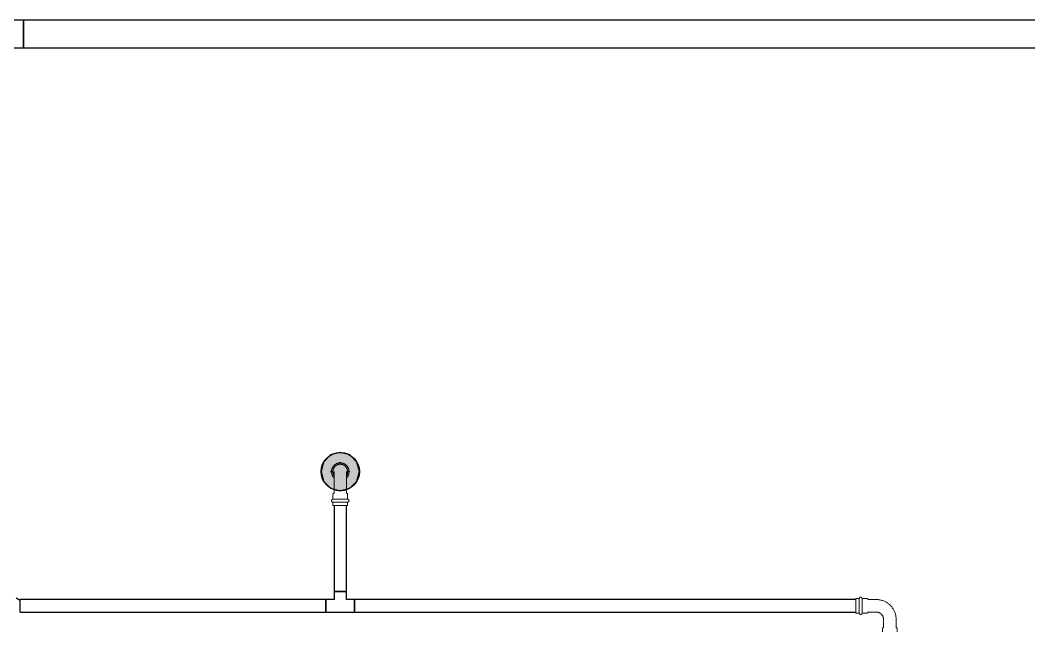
# Model space of a CAD drawing. Header units: inches. Extents: x -3327 to -1, y 8 to 1328.
# Drawn here: x -1845 to -1739.9, y 210.3 to 273.4 of the extents above; entities that cross this region are included whole.
import ezdxf

# ---------------------------------------------------------------- set-up
doc = ezdxf.new("R2010")
doc.units = ezdxf.units.IN
doc.header["$MEASUREMENT"] = 0
doc.layers.add('P-PIPE', color=3, linetype='Continuous', lineweight=9)
doc.layers.add('X - REF - FP', color=7, linetype='Continuous', true_color=0xb90000)

# ---------------------------------------------------------------- blocks, each defined once
blk = doc.blocks.new('Victaulic-VicPress316-Elbow 90-45deg Style P568_P571 - Standard-V2-SECOND LEVEL')
at = {"layer": 'P-PIPE'}
for p, q in [((-3203.7, 731.1), (-3203.7, 730.2)), ((-3202.39, 730.21), (-3202.39, 731.1)), ((-3203.81, 730.05), (-3203.81, 729.6)), ((-3203.05, 729.6), (-3203.81, 729.6)), ((-3203.81, 729.31), (-3203.81, 728.97)), ((-3203.05, 729.31), (-3203.81, 729.31)), ((-3202.28, 729.6), (-3203.05, 729.6)), ((-3202.28, 729.31), (-3203.05, 729.31)), ((-3202.28, 729.6), (-3202.28, 730.05)), ((-3202.28, 728.97), (-3202.28, 729.31)), ((-3203.81, 728.97), (-3203.05, 728.97)), ((-3203.05, 728.97), (-3202.28, 728.97))]:
    blk.add_line(p, q, dxfattribs=at)
at = {"layer": 'P-PIPE', "flags": 128}
for points in [[(-3203.05, 733.4), (-3203.08, 733.4), (-3203.12, 733.4), (-3203.16, 733.4), (-3203.19, 733.39), (-3203.23, 733.38), (-3203.26, 733.38), (-3203.3, 733.37), (-3203.33, 733.36), (-3203.37, 733.34), (-3203.4, 733.33), (-3203.43, 733.32), (-3203.47, 733.3), (-3203.5, 733.28), (-3203.53, 733.26), (-3203.56, 733.24), (-3203.59, 733.22), (-3203.62, 733.2), (-3203.65, 733.18), (-3203.67, 733.15), (-3203.7, 733.13), (-3203.73, 733.1), (-3203.75, 733.07), (-3203.77, 733.04), (-3203.79, 733.01), (-3203.81, 732.98), (-3203.83, 732.95), (-3203.85, 732.92), (-3203.87, 732.89), (-3203.88, 732.85), (-3203.9, 732.82), (-3203.91, 732.79), (-3203.92, 732.75), (-3203.93, 732.72), (-3203.94, 732.68), (-3203.94, 732.65), (-3203.95, 732.61), (-3203.95, 732.57), (-3203.96, 732.54), (-3203.96, 732.5), (-3203.96, 732.46), (-3203.96, 732.43), (-3203.95, 732.39), (-3203.95, 732.35), (-3203.94, 732.32), (-3203.93, 732.28), (-3203.93, 732.25), (-3203.91, 732.21), (-3203.9, 732.18), (-3203.89, 732.14), (-3203.88, 732.11), (-3203.86, 732.08), (-3203.84, 732.05), (-3203.82, 732.01), (-3203.8, 731.98), (-3203.78, 731.95), (-3203.76, 731.92), (-3203.74, 731.9), (-3203.71, 731.87)], [(-3203.05, 733.26), (-3203.08, 733.26), (-3203.11, 733.25), (-3203.14, 733.25), (-3203.17, 733.25), (-3203.2, 733.24), (-3203.23, 733.23), (-3203.26, 733.23), (-3203.29, 733.22), (-3203.32, 733.21), (-3203.34, 733.2), (-3203.37, 733.18), (-3203.4, 733.17), (-3203.43, 733.16), (-3203.45, 733.14), (-3203.48, 733.12), (-3203.5, 733.1), (-3203.53, 733.09), (-3203.55, 733.07), (-3203.57, 733.05), (-3203.6, 733.02), (-3203.62, 733), (-3203.64, 732.98), (-3203.66, 732.95), (-3203.67, 732.93), (-3203.69, 732.9), (-3203.71, 732.88), (-3203.72, 732.85), (-3203.74, 732.82), (-3203.75, 732.8), (-3203.76, 732.77), (-3203.77, 732.74), (-3203.78, 732.71), (-3203.79, 732.68), (-3203.8, 732.65), (-3203.8, 732.62), (-3203.81, 732.59), (-3203.81, 732.56), (-3203.81, 732.53), (-3203.81, 732.5), (-3203.81, 732.47), (-3203.81, 732.44), (-3203.81, 732.41), (-3203.8, 732.38), (-3203.8, 732.35), (-3203.79, 732.32), (-3203.78, 732.29), (-3203.78, 732.26), (-3203.77, 732.23), (-3203.76, 732.2), (-3203.74, 732.17), (-3203.73, 732.14), (-3203.72, 732.12), (-3203.7, 732.1)], [(-3203.7, 732.49), (-3203.7, 732.49), (-3203.7, 732.49), (-3203.7, 732.48), (-3203.7, 732.47), (-3203.7, 732.46), (-3203.7, 732.45), (-3203.7, 732.44), (-3203.7, 732.42), (-3203.7, 732.4), (-3203.7, 732.38), (-3203.7, 732.36), (-3203.7, 732.33), (-3203.7, 732.31), (-3203.7, 732.28), (-3203.7, 732.25), (-3203.7, 732.21), (-3203.7, 732.18), (-3203.7, 732.14), (-3203.7, 732.11), (-3203.7, 732.07), (-3203.7, 732.03), (-3203.7, 731.98), (-3203.7, 731.94), (-3203.7, 731.9), (-3203.7, 731.85), (-3203.7, 731.8), (-3203.7, 731.75), (-3203.7, 731.7), (-3203.7, 731.65), (-3203.7, 731.6), (-3203.7, 731.55), (-3203.7, 731.5), (-3203.7, 731.44), (-3203.7, 731.39), (-3203.7, 731.33), (-3203.7, 731.28), (-3203.7, 731.22), (-3203.7, 731.17), (-3203.7, 731.11), (-3203.7, 731.1)], [(-3202.39, 731.86), (-3202.37, 731.88), (-3202.34, 731.91), (-3202.32, 731.94), (-3202.3, 731.97), (-3202.28, 732), (-3202.26, 732.03), (-3202.24, 732.06), (-3202.23, 732.09), (-3202.21, 732.13), (-3202.2, 732.16), (-3202.18, 732.19), (-3202.17, 732.23), (-3202.16, 732.26), (-3202.15, 732.3), (-3202.15, 732.33), (-3202.14, 732.37), (-3202.14, 732.41), (-3202.14, 732.44), (-3202.13, 732.48), (-3202.13, 732.52), (-3202.14, 732.55), (-3202.14, 732.59), (-3202.14, 732.63), (-3202.15, 732.66), (-3202.16, 732.7), (-3202.17, 732.73), (-3202.18, 732.77), (-3202.19, 732.8), (-3202.2, 732.84), (-3202.22, 732.87), (-3202.23, 732.9), (-3202.25, 732.93), (-3202.27, 732.97), (-3202.29, 733), (-3202.31, 733.03), (-3202.33, 733.06), (-3202.35, 733.08), (-3202.38, 733.11), (-3202.4, 733.14), (-3202.43, 733.16), (-3202.46, 733.19), (-3202.49, 733.21), (-3202.51, 733.23), (-3202.55, 733.25), (-3202.58, 733.27), (-3202.61, 733.29), (-3202.64, 733.31), (-3202.67, 733.32), (-3202.71, 733.34), (-3202.74, 733.35), (-3202.78, 733.36), (-3202.81, 733.37), (-3202.85, 733.38), (-3202.88, 733.39), (-3202.92, 733.39), (-3202.95, 733.4), (-3202.99, 733.4), (-3203.03, 733.4), (-3203.05, 733.4)], [(-3202.39, 732.1), (-3202.37, 732.13), (-3202.36, 732.16), (-3202.34, 732.18), (-3202.33, 732.21), (-3202.32, 732.24), (-3202.31, 732.27), (-3202.3, 732.3), (-3202.3, 732.33), (-3202.29, 732.36), (-3202.29, 732.39), (-3202.28, 732.42), (-3202.28, 732.45), (-3202.28, 732.48), (-3202.28, 732.51), (-3202.28, 732.54), (-3202.28, 732.57), (-3202.29, 732.6), (-3202.29, 732.63), (-3202.3, 732.66), (-3202.31, 732.69), (-3202.32, 732.72), (-3202.33, 732.75), (-3202.34, 732.78), (-3202.35, 732.81), (-3202.36, 732.84), (-3202.38, 732.86), (-3202.39, 732.89), (-3202.41, 732.92), (-3202.43, 732.94), (-3202.44, 732.97), (-3202.46, 732.99), (-3202.48, 733.01), (-3202.51, 733.03), (-3202.53, 733.06), (-3202.55, 733.08), (-3202.58, 733.09), (-3202.6, 733.11), (-3202.62, 733.13), (-3202.65, 733.15), (-3202.68, 733.16), (-3202.7, 733.18), (-3202.73, 733.19), (-3202.76, 733.2), (-3202.79, 733.21), (-3202.82, 733.22), (-3202.85, 733.23), (-3202.88, 733.24), (-3202.91, 733.24), (-3202.94, 733.25), (-3202.97, 733.25), (-3203, 733.26), (-3203.03, 733.26), (-3203.05, 733.26)], [(-3202.39, 731.1), (-3202.39, 731.15), (-3202.39, 731.21), (-3202.39, 731.26), (-3202.39, 731.32), (-3202.39, 731.37), (-3202.39, 731.43), (-3202.39, 731.48), (-3202.39, 731.54), (-3202.39, 731.59), (-3202.39, 731.64), (-3202.39, 731.69), (-3202.39, 731.74), (-3202.39, 731.79), (-3202.39, 731.84), (-3202.39, 731.88), (-3202.39, 731.93), (-3202.39, 731.97), (-3202.39, 732.02), (-3202.39, 732.06), (-3202.39, 732.1), (-3202.39, 732.13), (-3202.39, 732.17), (-3202.39, 732.21), (-3202.39, 732.24), (-3202.39, 732.27), (-3202.39, 732.3), (-3202.39, 732.33), (-3202.39, 732.35), (-3202.39, 732.37), (-3202.39, 732.4), (-3202.39, 732.41), (-3202.39, 732.43), (-3202.39, 732.45), (-3202.39, 732.46), (-3202.39, 732.47), (-3202.39, 732.48), (-3202.39, 732.48), (-3202.39, 732.49), (-3202.39, 732.49), (-3202.39, 732.49)], [(-3203.81, 729.31), (-3203.82, 729.31), (-3203.82, 729.31), (-3203.83, 729.31), (-3203.84, 729.31), (-3203.84, 729.31), (-3203.85, 729.31), (-3203.85, 729.31), (-3203.86, 729.32), (-3203.86, 729.32), (-3203.87, 729.32), (-3203.87, 729.32), (-3203.88, 729.32), (-3203.88, 729.33), (-3203.89, 729.33), (-3203.89, 729.33), (-3203.9, 729.34), (-3203.9, 729.34), (-3203.91, 729.34), (-3203.91, 729.35), (-3203.92, 729.35), (-3203.92, 729.36), (-3203.92, 729.36), (-3203.93, 729.37), (-3203.93, 729.37), (-3203.93, 729.38), (-3203.94, 729.38), (-3203.94, 729.39), (-3203.94, 729.39), (-3203.95, 729.4), (-3203.95, 729.4), (-3203.95, 729.41), (-3203.95, 729.41), (-3203.95, 729.42), (-3203.95, 729.42), (-3203.96, 729.43), (-3203.96, 729.44), (-3203.96, 729.44), (-3203.96, 729.45), (-3203.96, 729.45), (-3203.96, 729.46), (-3203.96, 729.46), (-3203.96, 729.47), (-3203.96, 729.48), (-3203.96, 729.48), (-3203.95, 729.49), (-3203.95, 729.49), (-3203.95, 729.5), (-3203.95, 729.5), (-3203.95, 729.51), (-3203.94, 729.51), (-3203.94, 729.52), (-3203.94, 729.52), (-3203.94, 729.53), (-3203.93, 729.53), (-3203.93, 729.54), (-3203.93, 729.54), (-3203.92, 729.55), (-3203.92, 729.55), (-3203.92, 729.56), (-3203.91, 729.56), (-3203.91, 729.57), (-3203.9, 729.57), (-3203.9, 729.57), (-3203.89, 729.58), (-3203.89, 729.58), (-3203.88, 729.58), (-3203.88, 729.58), (-3203.87, 729.59), (-3203.87, 729.59), (-3203.86, 729.59), (-3203.86, 729.59), (-3203.85, 729.59), (-3203.84, 729.6), (-3203.84, 729.6), (-3203.83, 729.6), (-3203.83, 729.6), (-3203.82, 729.6), (-3203.82, 729.6), (-3203.81, 729.6)], [(-3203.81, 730.05), (-3203.81, 730.06), (-3203.81, 730.07), (-3203.81, 730.08), (-3203.81, 730.09), (-3203.81, 730.11), (-3203.8, 730.12), (-3203.8, 730.13), (-3203.8, 730.14), (-3203.8, 730.15), (-3203.79, 730.16), (-3203.79, 730.17), (-3203.78, 730.18), (-3203.78, 730.19), (-3203.77, 730.2), (-3203.76, 730.2), (-3203.76, 730.21), (-3203.75, 730.22), (-3203.74, 730.23), (-3203.74, 730.24), (-3203.73, 730.25), (-3203.72, 730.25), (-3203.71, 730.26), (-3203.71, 730.27), (-3203.7, 730.27)], [(-3203.05, 729.6), (-3203.08, 729.6), (-3203.11, 729.6), (-3203.14, 729.6), (-3203.17, 729.6), (-3203.2, 729.6), (-3203.23, 729.6), (-3203.26, 729.6), (-3203.29, 729.6), (-3203.32, 729.6), (-3203.34, 729.6), (-3203.37, 729.6), (-3203.4, 729.6), (-3203.43, 729.6), (-3203.45, 729.6), (-3203.48, 729.6), (-3203.5, 729.6), (-3203.53, 729.6), (-3203.55, 729.6), (-3203.57, 729.6), (-3203.6, 729.6), (-3203.62, 729.6), (-3203.64, 729.6), (-3203.66, 729.6), (-3203.67, 729.6), (-3203.69, 729.6), (-3203.71, 729.6), (-3203.72, 729.6), (-3203.74, 729.6), (-3203.75, 729.6), (-3203.76, 729.6), (-3203.77, 729.6), (-3203.78, 729.6), (-3203.79, 729.6), (-3203.8, 729.6), (-3203.8, 729.6), (-3203.81, 729.6), (-3203.81, 729.6), (-3203.81, 729.6), (-3203.81, 729.6), (-3203.81, 729.6)], [(-3203.81, 729.6), (-3203.81, 729.6), (-3203.81, 729.6), (-3203.81, 729.6), (-3203.8, 729.6), (-3203.8, 729.6), (-3203.79, 729.6), (-3203.78, 729.6), (-3203.77, 729.6)], [(-3203.77, 729.31), (-3203.78, 729.31), (-3203.79, 729.31), (-3203.8, 729.31), (-3203.8, 729.31), (-3203.81, 729.31), (-3203.81, 729.31), (-3203.81, 729.31), (-3203.81, 729.31), (-3203.81, 729.31)], [(-3203.81, 729.31), (-3203.81, 729.31), (-3203.81, 729.31), (-3203.81, 729.31), (-3203.8, 729.31), (-3203.8, 729.31), (-3203.79, 729.31), (-3203.78, 729.31), (-3203.77, 729.31), (-3203.76, 729.31), (-3203.75, 729.31), (-3203.74, 729.31), (-3203.73, 729.31), (-3203.71, 729.31), (-3203.7, 729.31), (-3203.68, 729.31), (-3203.66, 729.31), (-3203.64, 729.31), (-3203.62, 729.31), (-3203.6, 729.31), (-3203.58, 729.31), (-3203.56, 729.31), (-3203.53, 729.31), (-3203.51, 729.31), (-3203.49, 729.31), (-3203.46, 729.31), (-3203.43, 729.31), (-3203.41, 729.31), (-3203.38, 729.31), (-3203.35, 729.31), (-3203.32, 729.31), (-3203.29, 729.31), (-3203.27, 729.31), (-3203.24, 729.31), (-3203.21, 729.31), (-3203.18, 729.31), (-3203.15, 729.31), (-3203.12, 729.31), (-3203.08, 729.31), (-3203.05, 729.31), (-3203.05, 729.31)], [(-3202.28, 729.6), (-3202.28, 729.6), (-3202.28, 729.6), (-3202.29, 729.6), (-3202.29, 729.6), (-3202.29, 729.6), (-3202.3, 729.6), (-3202.31, 729.6), (-3202.32, 729.6), (-3202.33, 729.6), (-3202.34, 729.6), (-3202.35, 729.6), (-3202.37, 729.6), (-3202.38, 729.6), (-3202.4, 729.6), (-3202.41, 729.6), (-3202.43, 729.6), (-3202.45, 729.6), (-3202.47, 729.6), (-3202.49, 729.6), (-3202.51, 729.6), (-3202.53, 729.6), (-3202.56, 729.6), (-3202.58, 729.6), (-3202.61, 729.6), (-3202.63, 729.6), (-3202.66, 729.6), (-3202.68, 729.6), (-3202.71, 729.6), (-3202.74, 729.6), (-3202.77, 729.6), (-3202.8, 729.6), (-3202.83, 729.6), (-3202.86, 729.6), (-3202.89, 729.6), (-3202.92, 729.6), (-3202.95, 729.6), (-3202.98, 729.6), (-3203.01, 729.6), (-3203.04, 729.6), (-3203.05, 729.6)], [(-3203.05, 729.31), (-3203.02, 729.31), (-3202.98, 729.31), (-3202.95, 729.31), (-3202.92, 729.31), (-3202.89, 729.31), (-3202.86, 729.31), (-3202.83, 729.31), (-3202.8, 729.31), (-3202.78, 729.31), (-3202.75, 729.31), (-3202.72, 729.31), (-3202.69, 729.31), (-3202.67, 729.31), (-3202.64, 729.31), (-3202.61, 729.31), (-3202.59, 729.31), (-3202.56, 729.31), (-3202.54, 729.31), (-3202.52, 729.31), (-3202.5, 729.31), (-3202.48, 729.31), (-3202.46, 729.31), (-3202.44, 729.31), (-3202.42, 729.31), (-3202.4, 729.31), (-3202.39, 729.31), (-3202.37, 729.31), (-3202.36, 729.31), (-3202.34, 729.31), (-3202.33, 729.31), (-3202.32, 729.31), (-3202.31, 729.31), (-3202.3, 729.31), (-3202.3, 729.31), (-3202.29, 729.31), (-3202.29, 729.31), (-3202.28, 729.31), (-3202.28, 729.31), (-3202.28, 729.31), (-3202.28, 729.31)], [(-3202.39, 730.27), (-3202.38, 730.26), (-3202.37, 730.26), (-3202.36, 730.25), (-3202.36, 730.24), (-3202.35, 730.23), (-3202.34, 730.22), (-3202.33, 730.22), (-3202.33, 730.21), (-3202.32, 730.2), (-3202.32, 730.19), (-3202.31, 730.18), (-3202.31, 730.17), (-3202.3, 730.16), (-3202.3, 730.15), (-3202.29, 730.14), (-3202.29, 730.13), (-3202.29, 730.12), (-3202.29, 730.11), (-3202.28, 730.1), (-3202.28, 730.09), (-3202.28, 730.07), (-3202.28, 730.06), (-3202.28, 730.05), (-3202.28, 730.05)], [(-3202.32, 729.6), (-3202.31, 729.6), (-3202.3, 729.6), (-3202.3, 729.6), (-3202.29, 729.6), (-3202.29, 729.6), (-3202.28, 729.6), (-3202.28, 729.6), (-3202.28, 729.6), (-3202.28, 729.6)], [(-3202.28, 729.31), (-3202.28, 729.31), (-3202.28, 729.31), (-3202.29, 729.31), (-3202.29, 729.31), (-3202.29, 729.31), (-3202.3, 729.31), (-3202.31, 729.31), (-3202.32, 729.31)], [(-3202.28, 729.6), (-3202.27, 729.6), (-3202.27, 729.6), (-3202.26, 729.6), (-3202.26, 729.6), (-3202.25, 729.6), (-3202.24, 729.6), (-3202.24, 729.59), (-3202.23, 729.59), (-3202.23, 729.59), (-3202.22, 729.59), (-3202.22, 729.59), (-3202.21, 729.58), (-3202.21, 729.58), (-3202.2, 729.58), (-3202.2, 729.57), (-3202.19, 729.57), (-3202.19, 729.57), (-3202.18, 729.56), (-3202.18, 729.56), (-3202.18, 729.56), (-3202.17, 729.55), (-3202.17, 729.55), (-3202.16, 729.54), (-3202.16, 729.54), (-3202.16, 729.53), (-3202.15, 729.53), (-3202.15, 729.52), (-3202.15, 729.52), (-3202.15, 729.51), (-3202.14, 729.51), (-3202.14, 729.5), (-3202.14, 729.5), (-3202.14, 729.49), (-3202.14, 729.48), (-3202.14, 729.48), (-3202.14, 729.47), (-3202.13, 729.47), (-3202.13, 729.46), (-3202.13, 729.46), (-3202.13, 729.45), (-3202.13, 729.44), (-3202.13, 729.44), (-3202.14, 729.43), (-3202.14, 729.43), (-3202.14, 729.42), (-3202.14, 729.42), (-3202.14, 729.41), (-3202.14, 729.4), (-3202.14, 729.4), (-3202.15, 729.39), (-3202.15, 729.39), (-3202.15, 729.38), (-3202.16, 729.38), (-3202.16, 729.37), (-3202.16, 729.37), (-3202.17, 729.36), (-3202.17, 729.36), (-3202.17, 729.35), (-3202.18, 729.35), (-3202.18, 729.35), (-3202.19, 729.34), (-3202.19, 729.34), (-3202.19, 729.34), (-3202.2, 729.33), (-3202.2, 729.33), (-3202.21, 729.33), (-3202.21, 729.32), (-3202.22, 729.32), (-3202.23, 729.32), (-3202.23, 729.32), (-3202.24, 729.32), (-3202.24, 729.31), (-3202.25, 729.31), (-3202.25, 729.31), (-3202.26, 729.31), (-3202.26, 729.31), (-3202.27, 729.31), (-3202.28, 729.31), (-3202.28, 729.31)]]:
    blk.add_lwpolyline(points, dxfattribs=at)
blk = doc.blocks.new('Victaulic-VicPress316-Elbow 90-45deg Style P568_P571 - Standard-V1-SECOND LEVEL')
at = {"layer": 'P-PIPE'}
for p, q in [((-0.77, 3.52), (-0.77, 3.18)), ((0.77, 3.52), (-0.77, 3.52)), ((-0.77, 3.18), (0.77, 3.18)), ((0.77, 3.18), (0.77, 3.52)), ((-0.77, 2.89), (-0.77, 2.44)), ((-0.77, 2.89), (0.77, 2.89)), ((-0.66, 2.28), (-0.66, 1.39)), ((0.66, 1.39), (0.66, 2.28)), ((0.77, 2.44), (0.77, 2.89)), ((-3.18, 0.77), (-3.52, 0.77)), ((-3.52, 0.77), (-3.52, -0.77)), ((-3.18, -0.77), (-3.18, 0.77)), ((-2.44, 0.77), (-2.89, 0.77)), ((-2.89, -0.77), (-2.89, 0.77)), ((-1.39, 0.66), (-2.28, 0.66)), ((-3.52, -0.77), (-3.18, -0.77)), ((-2.89, -0.77), (-2.44, -0.77)), ((-2.28, -0.66), (-1.39, -0.66))]:
    blk.add_line(p, q, dxfattribs=at)
at = {"layer": 'P-PIPE', "flags": 128}
for points in [[(-0.77, 2.89), (-0.77, 2.89), (-0.78, 2.89), (-0.78, 2.89), (-0.79, 2.89), (-0.8, 2.89), (-0.8, 2.89), (-0.81, 2.9), (-0.81, 2.9), (-0.82, 2.9), (-0.82, 2.9), (-0.83, 2.9), (-0.83, 2.91), (-0.84, 2.91), (-0.84, 2.91), (-0.85, 2.92), (-0.85, 2.92), (-0.86, 2.92), (-0.86, 2.93), (-0.87, 2.93), (-0.87, 2.93), (-0.87, 2.94), (-0.88, 2.94), (-0.88, 2.95), (-0.89, 2.95), (-0.89, 2.96), (-0.89, 2.96), (-0.89, 2.97), (-0.9, 2.97), (-0.9, 2.98), (-0.9, 2.98), (-0.9, 2.99), (-0.91, 2.99), (-0.91, 3), (-0.91, 3.01), (-0.91, 3.01), (-0.91, 3.02), (-0.91, 3.02), (-0.91, 3.03), (-0.91, 3.03), (-0.91, 3.04), (-0.91, 3.05), (-0.91, 3.05), (-0.91, 3.06), (-0.91, 3.06), (-0.91, 3.07), (-0.91, 3.07), (-0.91, 3.08), (-0.9, 3.09), (-0.9, 3.09), (-0.9, 3.1), (-0.9, 3.1), (-0.89, 3.11), (-0.89, 3.11), (-0.89, 3.12), (-0.88, 3.12), (-0.88, 3.13), (-0.88, 3.13), (-0.87, 3.14), (-0.87, 3.14), (-0.86, 3.14), (-0.86, 3.15), (-0.86, 3.15), (-0.85, 3.15), (-0.85, 3.16), (-0.84, 3.16), (-0.84, 3.16), (-0.83, 3.17), (-0.83, 3.17), (-0.82, 3.17), (-0.82, 3.17), (-0.81, 3.17), (-0.8, 3.18), (-0.8, 3.18), (-0.79, 3.18), (-0.79, 3.18), (-0.78, 3.18), (-0.78, 3.18), (-0.77, 3.18), (-0.77, 3.18)], [(0.77, 3.18), (0.77, 3.18), (0.76, 3.18), (0.76, 3.18), (0.76, 3.18), (0.75, 3.18), (0.74, 3.18), (0.74, 3.18), (0.73, 3.18), (0.72, 3.18), (0.71, 3.18), (0.69, 3.18), (0.68, 3.18), (0.67, 3.18), (0.65, 3.18), (0.63, 3.18), (0.61, 3.18), (0.6, 3.18), (0.58, 3.18), (0.56, 3.18), (0.53, 3.18), (0.51, 3.18), (0.49, 3.18), (0.46, 3.18), (0.44, 3.18), (0.41, 3.18), (0.39, 3.18), (0.36, 3.18), (0.33, 3.18), (0.31, 3.18), (0.28, 3.18), (0.25, 3.18), (0.22, 3.18), (0.19, 3.18), (0.16, 3.18), (0.13, 3.18), (0.1, 3.18), (0.07, 3.18), (0.04, 3.18), (0.01, 3.18), (-0.02, 3.18), (-0.05, 3.18), (-0.08, 3.18), (-0.11, 3.18), (-0.14, 3.18), (-0.17, 3.18), (-0.2, 3.18), (-0.23, 3.18), (-0.26, 3.18), (-0.29, 3.18), (-0.32, 3.18), (-0.35, 3.18), (-0.37, 3.18), (-0.4, 3.18), (-0.43, 3.18), (-0.45, 3.18), (-0.48, 3.18), (-0.5, 3.18), (-0.52, 3.18), (-0.54, 3.18), (-0.57, 3.18), (-0.59, 3.18), (-0.6, 3.18), (-0.62, 3.18), (-0.64, 3.18), (-0.66, 3.18), (-0.67, 3.18), (-0.69, 3.18), (-0.7, 3.18), (-0.71, 3.18), (-0.72, 3.18), (-0.73, 3.18), (-0.74, 3.18), (-0.75, 3.18), (-0.75, 3.18), (-0.76, 3.18), (-0.76, 3.18), (-0.77, 3.18), (-0.77, 3.18), (-0.77, 3.18)], [(-0.77, 3.18), (-0.77, 3.18), (-0.76, 3.18), (-0.76, 3.18), (-0.76, 3.18), (-0.75, 3.18), (-0.74, 3.18), (-0.74, 3.18), (-0.73, 3.18)], [(0.72, 3.18), (0.73, 3.18), (0.74, 3.18), (0.75, 3.18), (0.75, 3.18), (0.76, 3.18), (0.76, 3.18), (0.77, 3.18), (0.77, 3.18), (0.77, 3.18)], [(0.77, 3.18), (0.77, 3.18), (0.78, 3.18), (0.78, 3.18), (0.79, 3.18), (0.8, 3.18), (0.8, 3.18), (0.81, 3.18), (0.81, 3.17), (0.82, 3.17), (0.82, 3.17), (0.83, 3.17), (0.83, 3.17), (0.84, 3.16), (0.84, 3.16), (0.85, 3.16), (0.85, 3.15), (0.86, 3.15), (0.86, 3.15), (0.87, 3.14), (0.87, 3.14), (0.87, 3.13), (0.88, 3.13), (0.88, 3.12), (0.89, 3.12), (0.89, 3.11), (0.89, 3.11), (0.89, 3.1), (0.9, 3.1), (0.9, 3.09), (0.9, 3.09), (0.9, 3.08), (0.91, 3.08), (0.91, 3.07), (0.91, 3.07), (0.91, 3.06), (0.91, 3.05), (0.91, 3.05), (0.91, 3.04), (0.91, 3.04), (0.91, 3.03), (0.91, 3.03), (0.91, 3.02), (0.91, 3.01), (0.91, 3.01), (0.91, 3), (0.91, 3), (0.91, 2.99), (0.9, 2.99), (0.9, 2.98), (0.9, 2.98), (0.9, 2.97), (0.89, 2.97), (0.89, 2.96), (0.89, 2.96), (0.88, 2.95), (0.88, 2.95), (0.88, 2.94), (0.87, 2.94), (0.87, 2.93), (0.86, 2.93), (0.86, 2.92), (0.86, 2.92), (0.85, 2.92), (0.85, 2.91), (0.84, 2.91), (0.84, 2.91), (0.83, 2.91), (0.83, 2.9), (0.82, 2.9), (0.82, 2.9), (0.81, 2.9), (0.8, 2.9), (0.8, 2.89), (0.79, 2.89), (0.79, 2.89), (0.78, 2.89), (0.78, 2.89), (0.77, 2.89), (0.77, 2.89)], [(-0.77, 2.89), (-0.77, 2.89), (-0.76, 2.89), (-0.76, 2.89), (-0.76, 2.89), (-0.75, 2.89), (-0.74, 2.89), (-0.74, 2.89), (-0.73, 2.89), (-0.72, 2.89), (-0.71, 2.89), (-0.69, 2.89), (-0.68, 2.89), (-0.67, 2.89), (-0.65, 2.89), (-0.63, 2.89), (-0.61, 2.89), (-0.6, 2.89), (-0.58, 2.89), (-0.56, 2.89), (-0.53, 2.89), (-0.51, 2.89), (-0.49, 2.89), (-0.46, 2.89), (-0.44, 2.89), (-0.41, 2.89), (-0.39, 2.89), (-0.36, 2.89), (-0.33, 2.89), (-0.31, 2.89), (-0.28, 2.89), (-0.25, 2.89), (-0.22, 2.89), (-0.19, 2.89), (-0.16, 2.89), (-0.13, 2.89), (-0.1, 2.89), (-0.07, 2.89), (-0.04, 2.89), (-0.01, 2.89), (0.02, 2.89), (0.05, 2.89), (0.08, 2.89), (0.11, 2.89), (0.14, 2.89), (0.17, 2.89), (0.2, 2.89), (0.23, 2.89), (0.26, 2.89), (0.29, 2.89), (0.32, 2.89), (0.35, 2.89), (0.37, 2.89), (0.4, 2.89), (0.43, 2.89), (0.45, 2.89), (0.48, 2.89), (0.5, 2.89), (0.52, 2.89), (0.54, 2.89), (0.57, 2.89), (0.59, 2.89), (0.6, 2.89), (0.62, 2.89), (0.64, 2.89), (0.66, 2.89), (0.67, 2.89), (0.69, 2.89), (0.7, 2.89), (0.71, 2.89), (0.72, 2.89), (0.73, 2.89), (0.74, 2.89), (0.75, 2.89), (0.75, 2.89), (0.76, 2.89), (0.76, 2.89), (0.77, 2.89), (0.77, 2.89), (0.77, 2.89)], [(-0.72, 2.89), (-0.73, 2.89), (-0.74, 2.89), (-0.75, 2.89), (-0.75, 2.89), (-0.76, 2.89), (-0.76, 2.89), (-0.77, 2.89), (-0.77, 2.89), (-0.77, 2.89)], [(-0.66, 2.22), (-0.67, 2.23), (-0.67, 2.23), (-0.68, 2.24), (-0.69, 2.25), (-0.7, 2.26), (-0.7, 2.27), (-0.71, 2.27), (-0.72, 2.28), (-0.72, 2.29), (-0.73, 2.3), (-0.73, 2.31), (-0.74, 2.32), (-0.74, 2.33), (-0.75, 2.34), (-0.75, 2.35), (-0.76, 2.36), (-0.76, 2.37), (-0.76, 2.38), (-0.76, 2.39), (-0.76, 2.4), (-0.77, 2.42), (-0.77, 2.43), (-0.77, 2.44), (-0.77, 2.44)], [(0.77, 2.44), (0.77, 2.43), (0.77, 2.42), (0.76, 2.41), (0.76, 2.4), (0.76, 2.38), (0.76, 2.37), (0.76, 2.36), (0.75, 2.35), (0.75, 2.34), (0.74, 2.33), (0.74, 2.32), (0.74, 2.31), (0.73, 2.3), (0.72, 2.29), (0.72, 2.29), (0.71, 2.28), (0.71, 2.27), (0.7, 2.26), (0.69, 2.25), (0.68, 2.24), (0.68, 2.24), (0.67, 2.23), (0.66, 2.22), (0.66, 2.22)], [(0.77, 2.89), (0.77, 2.89), (0.76, 2.89), (0.76, 2.89), (0.76, 2.89), (0.75, 2.89), (0.74, 2.89), (0.74, 2.89), (0.73, 2.89)], [(-0.66, 1.39), (-0.66, 1.36), (-0.66, 1.33), (-0.66, 1.3), (-0.67, 1.28), (-0.67, 1.25), (-0.68, 1.22), (-0.69, 1.19), (-0.69, 1.16), (-0.7, 1.13), (-0.72, 1.11), (-0.73, 1.08), (-0.74, 1.05), (-0.75, 1.03), (-0.77, 1), (-0.79, 0.98), (-0.8, 0.95), (-0.82, 0.93), (-0.84, 0.91), (-0.86, 0.89), (-0.88, 0.87), (-0.9, 0.85), (-0.92, 0.83), (-0.95, 0.81), (-0.97, 0.79), (-1, 0.77), (-1.02, 0.76), (-1.05, 0.74), (-1.07, 0.73), (-1.1, 0.72), (-1.13, 0.71), (-1.15, 0.7), (-1.18, 0.69), (-1.21, 0.68), (-1.24, 0.67), (-1.27, 0.67), (-1.3, 0.66), (-1.33, 0.66), (-1.36, 0.66), (-1.39, 0.66), (-1.39, 0.66)], [(-1.39, -0.66), (-1.31, -0.66), (-1.23, -0.65), (-1.15, -0.64), (-1.07, -0.63), (-0.99, -0.62), (-0.91, -0.6), (-0.83, -0.58), (-0.75, -0.55), (-0.67, -0.53), (-0.59, -0.5), (-0.52, -0.46), (-0.45, -0.43), (-0.37, -0.39), (-0.3, -0.34), (-0.24, -0.3), (-0.17, -0.25), (-0.1, -0.2), (-0.04, -0.15), (0.02, -0.09), (0.08, -0.04), (0.13, 0.02), (0.19, 0.09), (0.24, 0.15), (0.29, 0.22), (0.33, 0.29), (0.38, 0.35), (0.42, 0.43), (0.45, 0.5), (0.49, 0.57), (0.52, 0.65), (0.55, 0.73), (0.57, 0.81), (0.59, 0.88), (0.61, 0.96), (0.63, 1.04), (0.64, 1.13), (0.65, 1.21), (0.65, 1.29), (0.66, 1.37), (0.66, 1.39)], [(-3.18, 0.77), (-3.18, 0.77), (-3.18, 0.78), (-3.18, 0.78), (-3.18, 0.79), (-3.18, 0.8), (-3.18, 0.8), (-3.18, 0.81), (-3.17, 0.81), (-3.17, 0.82), (-3.17, 0.82), (-3.17, 0.83), (-3.17, 0.83), (-3.16, 0.84), (-3.16, 0.84), (-3.16, 0.85), (-3.15, 0.85), (-3.15, 0.86), (-3.15, 0.86), (-3.14, 0.87), (-3.14, 0.87), (-3.13, 0.87), (-3.13, 0.88), (-3.12, 0.88), (-3.12, 0.89), (-3.11, 0.89), (-3.11, 0.89), (-3.1, 0.89), (-3.1, 0.9), (-3.09, 0.9), (-3.09, 0.9), (-3.08, 0.9), (-3.08, 0.91), (-3.07, 0.91), (-3.07, 0.91), (-3.06, 0.91), (-3.05, 0.91), (-3.05, 0.91), (-3.04, 0.91), (-3.04, 0.91), (-3.03, 0.91), (-3.03, 0.91), (-3.02, 0.91), (-3.01, 0.91), (-3.01, 0.91), (-3, 0.91), (-3, 0.91), (-2.99, 0.91), (-2.99, 0.9), (-2.98, 0.9), (-2.98, 0.9), (-2.97, 0.9), (-2.97, 0.89), (-2.96, 0.89), (-2.96, 0.89), (-2.95, 0.88), (-2.95, 0.88), (-2.94, 0.88), (-2.94, 0.87), (-2.93, 0.87), (-2.93, 0.86), (-2.92, 0.86), (-2.92, 0.86), (-2.92, 0.85), (-2.91, 0.85), (-2.91, 0.84), (-2.91, 0.84), (-2.91, 0.83), (-2.9, 0.83), (-2.9, 0.82), (-2.9, 0.82), (-2.9, 0.81), (-2.9, 0.8), (-2.89, 0.8), (-2.89, 0.79), (-2.89, 0.79), (-2.89, 0.78), (-2.89, 0.78), (-2.89, 0.77), (-2.89, 0.77)], [(-3.18, 0.77), (-3.18, 0.77), (-3.18, 0.76), (-3.18, 0.76), (-3.18, 0.76), (-3.18, 0.75), (-3.18, 0.74), (-3.18, 0.74), (-3.18, 0.73), (-3.18, 0.72), (-3.18, 0.71), (-3.18, 0.69), (-3.18, 0.68), (-3.18, 0.67), (-3.18, 0.65), (-3.18, 0.63), (-3.18, 0.61), (-3.18, 0.6), (-3.18, 0.58), (-3.18, 0.56), (-3.18, 0.53), (-3.18, 0.51), (-3.18, 0.49), (-3.18, 0.46), (-3.18, 0.44), (-3.18, 0.41), (-3.18, 0.39), (-3.18, 0.36), (-3.18, 0.33), (-3.18, 0.31), (-3.18, 0.28), (-3.18, 0.25), (-3.18, 0.22), (-3.18, 0.19), (-3.18, 0.16), (-3.18, 0.13), (-3.18, 0.1), (-3.18, 0.07), (-3.18, 0.04), (-3.18, 0.01), (-3.18, -0.02), (-3.18, -0.05), (-3.18, -0.08), (-3.18, -0.11), (-3.18, -0.14), (-3.18, -0.17), (-3.18, -0.2), (-3.18, -0.23), (-3.18, -0.26), (-3.18, -0.29), (-3.18, -0.32), (-3.18, -0.35), (-3.18, -0.37), (-3.18, -0.4), (-3.18, -0.43), (-3.18, -0.45), (-3.18, -0.48), (-3.18, -0.5), (-3.18, -0.52), (-3.18, -0.54), (-3.18, -0.57), (-3.18, -0.59), (-3.18, -0.6), (-3.18, -0.62), (-3.18, -0.64), (-3.18, -0.66), (-3.18, -0.67), (-3.18, -0.69), (-3.18, -0.7), (-3.18, -0.71), (-3.18, -0.72), (-3.18, -0.73), (-3.18, -0.74), (-3.18, -0.75), (-3.18, -0.75), (-3.18, -0.76), (-3.18, -0.76), (-3.18, -0.77), (-3.18, -0.77), (-3.18, -0.77)], [(-3.18, 0.72), (-3.18, 0.73), (-3.18, 0.74), (-3.18, 0.75), (-3.18, 0.75), (-3.18, 0.76), (-3.18, 0.76), (-3.18, 0.77), (-3.18, 0.77), (-3.18, 0.77)], [(-2.89, -0.77), (-2.89, -0.77), (-2.89, -0.76), (-2.89, -0.76), (-2.89, -0.76), (-2.89, -0.75), (-2.89, -0.74), (-2.89, -0.74), (-2.89, -0.73), (-2.89, -0.72), (-2.89, -0.71), (-2.89, -0.69), (-2.89, -0.68), (-2.89, -0.67), (-2.89, -0.65), (-2.89, -0.63), (-2.89, -0.61), (-2.89, -0.6), (-2.89, -0.58), (-2.89, -0.56), (-2.89, -0.53), (-2.89, -0.51), (-2.89, -0.49), (-2.89, -0.46), (-2.89, -0.44), (-2.89, -0.41), (-2.89, -0.39), (-2.89, -0.36), (-2.89, -0.33), (-2.89, -0.31), (-2.89, -0.28), (-2.89, -0.25), (-2.89, -0.22), (-2.89, -0.19), (-2.89, -0.16), (-2.89, -0.13), (-2.89, -0.1), (-2.89, -0.07), (-2.89, -0.04), (-2.89, -0.01), (-2.89, 0.02), (-2.89, 0.05), (-2.89, 0.08), (-2.89, 0.11), (-2.89, 0.14), (-2.89, 0.17), (-2.89, 0.2), (-2.89, 0.23), (-2.89, 0.26), (-2.89, 0.29), (-2.89, 0.32), (-2.89, 0.35), (-2.89, 0.37), (-2.89, 0.4), (-2.89, 0.43), (-2.89, 0.45), (-2.89, 0.48), (-2.89, 0.5), (-2.89, 0.52), (-2.89, 0.54), (-2.89, 0.57), (-2.89, 0.59), (-2.89, 0.6), (-2.89, 0.62), (-2.89, 0.64), (-2.89, 0.66), (-2.89, 0.67), (-2.89, 0.69), (-2.89, 0.7), (-2.89, 0.71), (-2.89, 0.72), (-2.89, 0.73), (-2.89, 0.74), (-2.89, 0.75), (-2.89, 0.75), (-2.89, 0.76), (-2.89, 0.76), (-2.89, 0.77), (-2.89, 0.77), (-2.89, 0.77)], [(-2.89, 0.77), (-2.89, 0.77), (-2.89, 0.76), (-2.89, 0.76), (-2.89, 0.76), (-2.89, 0.75), (-2.89, 0.74), (-2.89, 0.74), (-2.89, 0.73)], [(-2.44, 0.77), (-2.43, 0.77), (-2.42, 0.77), (-2.41, 0.76), (-2.4, 0.76), (-2.38, 0.76), (-2.37, 0.76), (-2.36, 0.76), (-2.35, 0.75), (-2.34, 0.75), (-2.33, 0.74), (-2.32, 0.74), (-2.31, 0.74), (-2.3, 0.73), (-2.29, 0.72), (-2.29, 0.72), (-2.28, 0.71), (-2.27, 0.71), (-2.26, 0.7), (-2.25, 0.69), (-2.24, 0.68), (-2.24, 0.68), (-2.23, 0.67), (-2.22, 0.66), (-2.22, 0.66)], [(-3.18, -0.77), (-3.18, -0.77), (-3.18, -0.76), (-3.18, -0.76), (-3.18, -0.76), (-3.18, -0.75), (-3.18, -0.74), (-3.18, -0.74), (-3.18, -0.73)], [(-2.89, -0.77), (-2.89, -0.77), (-2.89, -0.78), (-2.89, -0.78), (-2.89, -0.79), (-2.89, -0.8), (-2.89, -0.8), (-2.9, -0.81), (-2.9, -0.81), (-2.9, -0.82), (-2.9, -0.82), (-2.9, -0.83), (-2.91, -0.83), (-2.91, -0.84), (-2.91, -0.84), (-2.92, -0.85), (-2.92, -0.85), (-2.92, -0.86), (-2.93, -0.86), (-2.93, -0.87), (-2.93, -0.87), (-2.94, -0.87), (-2.94, -0.88), (-2.95, -0.88), (-2.95, -0.89), (-2.96, -0.89), (-2.96, -0.89), (-2.97, -0.89), (-2.97, -0.9), (-2.98, -0.9), (-2.98, -0.9), (-2.99, -0.9), (-2.99, -0.91), (-3, -0.91), (-3.01, -0.91), (-3.01, -0.91), (-3.02, -0.91), (-3.02, -0.91), (-3.03, -0.91), (-3.03, -0.91), (-3.04, -0.91), (-3.05, -0.91), (-3.05, -0.91), (-3.06, -0.91), (-3.06, -0.91), (-3.07, -0.91), (-3.07, -0.91), (-3.08, -0.91), (-3.09, -0.9), (-3.09, -0.9), (-3.1, -0.9), (-3.1, -0.9), (-3.11, -0.89), (-3.11, -0.89), (-3.12, -0.89), (-3.12, -0.88), (-3.13, -0.88), (-3.13, -0.88), (-3.14, -0.87), (-3.14, -0.87), (-3.14, -0.86), (-3.15, -0.86), (-3.15, -0.86), (-3.15, -0.85), (-3.16, -0.85), (-3.16, -0.84), (-3.16, -0.84), (-3.17, -0.83), (-3.17, -0.83), (-3.17, -0.82), (-3.17, -0.82), (-3.17, -0.81), (-3.18, -0.8), (-3.18, -0.8), (-3.18, -0.79), (-3.18, -0.79), (-3.18, -0.78), (-3.18, -0.78), (-3.18, -0.77), (-3.18, -0.77)], [(-2.89, -0.72), (-2.89, -0.73), (-2.89, -0.74), (-2.89, -0.75), (-2.89, -0.75), (-2.89, -0.76), (-2.89, -0.76), (-2.89, -0.77), (-2.89, -0.77), (-2.89, -0.77)], [(-2.22, -0.66), (-2.23, -0.67), (-2.23, -0.67), (-2.24, -0.68), (-2.25, -0.69), (-2.26, -0.7), (-2.27, -0.7), (-2.27, -0.71), (-2.28, -0.72), (-2.29, -0.72), (-2.3, -0.73), (-2.31, -0.73), (-2.32, -0.74), (-2.33, -0.74), (-2.34, -0.75), (-2.35, -0.75), (-2.36, -0.76), (-2.37, -0.76), (-2.38, -0.76), (-2.39, -0.76), (-2.4, -0.76), (-2.42, -0.77), (-2.43, -0.77), (-2.44, -0.77), (-2.44, -0.77)]]:
    blk.add_lwpolyline(points, dxfattribs=at)

msp = doc.modelspace()

# ---------------------------------------------------------------- hatches: boundary and pattern name
at = {"layer": 'X - REF - FP'}
h = msp.add_hatch(color=256, dxfattribs=at)
edge = h.paths.add_edge_path(flags=0)
edge.add_arc((-1811.63, 226.36), 2, 0, 360)
msp.add_hatch(color=256, dxfattribs=at).paths.add_polyline_path([(-1811.63, 224.36), (-1810.63, 224.63), (-1809.89, 225.36), (-1809.63, 226.36), (-1809.89, 227.36), (-1810.63, 228.1), (-1811.63, 228.36), (-1812.63, 228.1), (-1813.36, 227.36), (-1813.63, 226.36), (-1813.36, 225.36), (-1812.63, 224.63)], flags=0)

# ---------------------------------------------------------------- linework, layer by layer
for p, q in [((-1844.63, 273.44), (-1850.62, 273.44)), ((-1523.62, 273.44), (-1844.63, 273.44)), ((-1844.63, 271.28), (-1844.63, 273.44)), ((-1844.63, 273.39), (-1844.63, 273.25)), ((-1844.63, 273.24), (-1844.63, 273.02)), ((-1844.63, 273.02), (-1844.63, 272.72)), ((-1844.63, 272.72), (-1844.63, 272.37)), ((-1844.63, 272.37), (-1844.63, 271.63)), ((-1844.63, 271.63), (-1844.63, 271.28)), ((-1844.63, 271.28), (-1844.63, 270.98)), ((-1844.63, 270.56), (-1844.63, 271.28)), ((-1846.19, 270.56), (-1844.63, 270.56)), ((-1844.63, 270.98), (-1844.63, 270.76)), ((-1844.63, 270.75), (-1844.63, 270.61)), ((-1844.63, 270.56), (-1523.62, 270.56)), ((-1812.63, 228.1), (-1813.36, 227.36)), ((-1811.63, 228.36), (-1812.63, 228.1)), ((-1810.63, 228.1), (-1811.63, 228.36)), ((-1809.89, 227.36), (-1810.63, 228.1)), ((-1813.36, 227.36), (-1813.63, 226.36)), ((-1811.63, 227.1), (-1811.63, 227.36)), ((-1809.63, 226.36), (-1809.89, 227.36)), ((-1813.63, 226.36), (-1813.36, 225.36)), ((-1812.63, 226.36), (-1812.36, 226.36)), ((-1810.89, 226.36), (-1810.63, 226.36)), ((-1809.89, 225.36), (-1809.63, 226.36)), ((-1813.36, 225.36), (-1812.63, 224.63)), ((-1810.63, 224.63), (-1809.89, 225.36)), ((-1812.63, 224.63), (-1811.63, 224.36)), ((-1811.63, 224.36), (-1810.63, 224.63)), ((-1812.28, 222.84), (-1812.28, 213.86)), ((-1810.97, 213.86), (-1810.97, 222.84)), ((-1810.97, 213.86), (-1812.28, 213.86)), ((-1812.28, 213.86), (-1812.28, 213.02)), ((-1812.28, 213.86), (-1812.26, 213.86)), ((-1812.26, 213.86), (-1812.19, 213.86)), ((-1812.19, 213.86), (-1812.09, 213.86)), ((-1812.09, 213.86), (-1811.95, 213.86)), ((-1811.95, 213.86), (-1811.8, 213.86)), ((-1811.8, 213.86), (-1811.45, 213.86)), ((-1811.45, 213.86), (-1811.3, 213.86)), ((-1811.3, 213.86), (-1811.16, 213.86)), ((-1811.16, 213.86), (-1811.06, 213.86)), ((-1811.06, 213.86), (-1810.99, 213.86)), ((-1810.99, 213.86), (-1810.97, 213.86)), ((-1810.97, 213.02), (-1810.97, 213.86)), ((-1844.97, 212.93), (-1845.38, 213.18)), ((-1813.12, 213.02), (-1844.97, 213.02)), ((-1844.97, 211.71), (-1844.97, 213.02)), ((-1812.28, 213.02), (-1813.12, 213.02)), ((-1813.12, 213), (-1813.12, 213.02)), ((-1813.12, 213.02), (-1813.12, 211.71)), ((-1813.12, 212.93), (-1813.12, 213)), ((-1813.12, 212.83), (-1813.12, 212.93)), ((-1813.12, 212.69), (-1813.12, 212.83)), ((-1813.12, 212.54), (-1813.12, 212.69)), ((-1813.12, 212.19), (-1813.12, 212.54)), ((-1810.13, 213.02), (-1810.97, 213.02)), ((-1757.9, 213.02), (-1810.13, 213.02)), ((-1810.13, 211.71), (-1810.13, 213.02)), ((-1810.13, 213.02), (-1810.13, 213)), ((-1810.13, 213), (-1810.13, 212.93)), ((-1810.13, 212.93), (-1810.13, 212.83)), ((-1810.13, 212.83), (-1810.13, 212.69)), ((-1810.13, 212.69), (-1810.13, 212.54)), ((-1810.13, 212.54), (-1810.13, 212.19)), ((-1844.97, 211.71), (-1813.12, 211.71)), ((-1813.12, 212.04), (-1813.12, 212.19)), ((-1813.12, 211.9), (-1813.12, 212.04)), ((-1813.12, 211.8), (-1813.12, 211.9)), ((-1813.12, 211.73), (-1813.12, 211.8)), ((-1813.12, 211.71), (-1813.12, 211.73)), ((-1813.12, 211.71), (-1810.13, 211.71)), ((-1810.13, 212.19), (-1810.13, 212.04)), ((-1810.13, 212.04), (-1810.13, 211.9)), ((-1810.13, 211.9), (-1810.13, 211.8)), ((-1810.13, 211.8), (-1810.13, 211.73)), ((-1810.13, 211.73), (-1810.13, 211.71)), ((-1810.13, 211.71), (-1757.9, 211.71))]:
    msp.add_line(p, q, dxfattribs=at)
msp.add_circle((-1811.63, 226.36), 2, dxfattribs=at)

# ---------------------------------------------------------------- block references
msp.add_blockref('Victaulic-VicPress316-Elbow 90-45deg Style P568_P571 - Standard-V2-SECOND LEVEL', (1391.42, -506.13), dxfattribs=at)
at = {"layer": 'X - REF - FP', "rotation": 90}
msp.add_blockref('Victaulic-VicPress316-Elbow 90-45deg Style P568_P571 - Standard-V1-SECOND LEVEL', (-1754.38, 212.36), dxfattribs=at)

doc.saveas('drawing.dxf')
